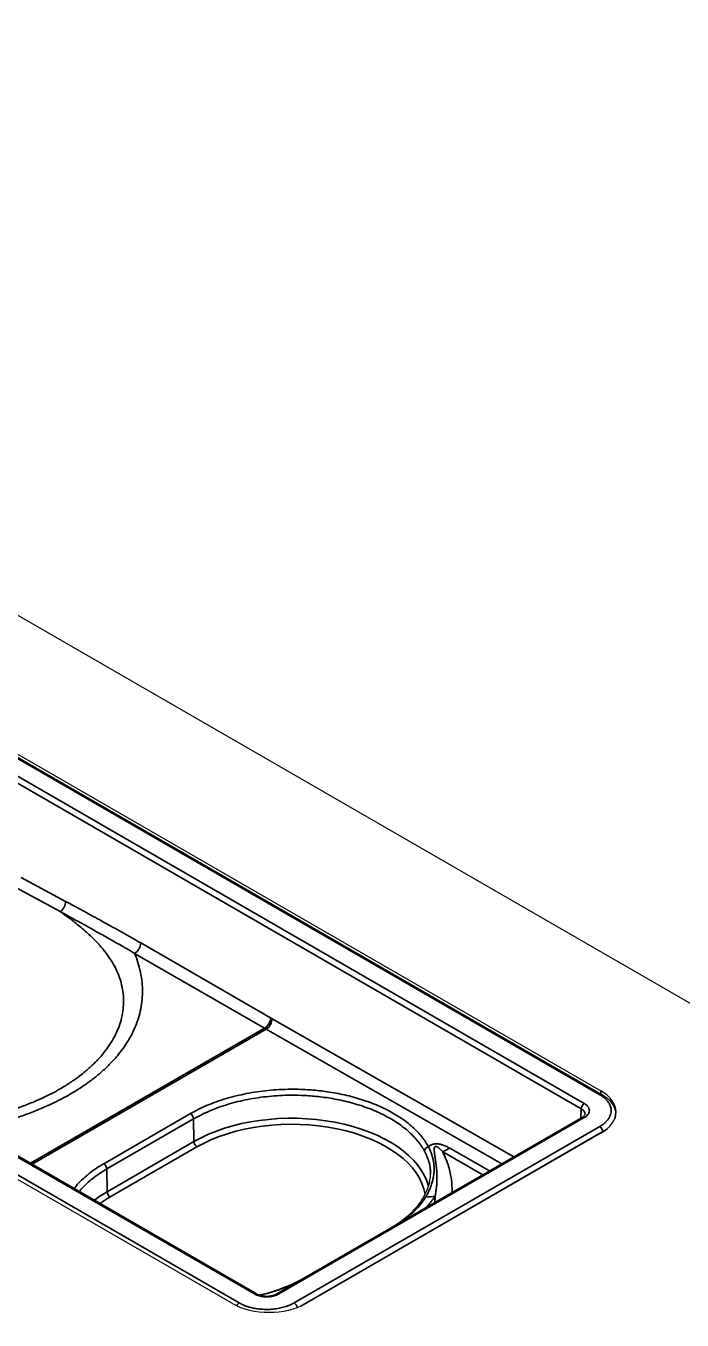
# Model space of a CAD drawing. Header units: millimetres. Extents: x 68 to 2000, y 100 to 2870.
# Drawn here: x 1445.8 to 1483.8, y 865.5 to 940.4 of the extents above; entities that cross this region are included whole.
import ezdxf

# ---------------------------------------------------------------- set-up
doc = ezdxf.new("R2010")
doc.units = ezdxf.units.MM
doc.header["$LTSCALE"] = 10
doc.layers.add('_Sichtbarkanten', color=7, linetype='Continuous', lineweight=25)
doc.layers.add('Sichtbar schmal (ISO)', color=7, linetype='Continuous', lineweight=35)

msp = doc.modelspace()

# ---------------------------------------------------------------- linework, layer by layer
at = {"layer": '_Sichtbarkanten'}
for p, q in [((1274.797, 1004.8), (1592.995, 821.089)), ((1374.5, 939.017), (1479.158, 878.592)), ((1374.764, 939.042), (1479.098, 878.805)), ((1459.176, 867.063), (1354.531, 927.48)), ((1457.779, 866.496), (1353.445, 926.733)), ((1461.799, 878.539), (1461.799, 878.539)), ((1478.012, 877.266), (1460.34, 867.063)), ((1479.942, 877.488), (1479.947, 877.336)), ((1479.098, 876.355), (1462.021, 866.496)), ((1466.94, 870.882), (1461.923, 867.986))]:
    msp.add_line(p, q, dxfattribs=at)
for centre, start_param, end_param in [((1476.976, 877.58), 5.497787, 7.068583), ((1459.9, 867.721), 3.926991, 5.497787)]:
    msp.add_ellipse(centre, major_axis=(3, 0), ratio=0.57735, start_param=start_param, end_param=end_param, dxfattribs=at)
for points, knots in [([(1479.158, 878.592), (1479.359, 878.476), (1479.532, 878.337), (1479.79, 878.026), (1479.881, 877.852), (1479.933, 877.61), (1479.94, 877.549), (1479.942, 877.488)], [0, 0, 0, 0, 0.1647164, 0.1647164, 0.3257976, 0.3257976, 0.3793613, 0.3793613, 0.3793613, 0.3793613]), ([(1478.012, 877.266), (1478.06, 877.293), (1478.098, 877.323), (1478.149, 877.376), (1478.164, 877.4), (1478.178, 877.433), (1478.18, 877.444), (1478.18, 877.455)], [0, 0, 0, 0, 0.0457617, 0.0457617, 0.0893304, 0.0893304, 0.1262236, 0.1262236, 0.1262236, 0.1262236]), ([(1466.94, 870.882), (1467.542, 871.23), (1468.05, 871.639), (1468.567, 872.238), (1468.691, 872.408), (1468.797, 872.581)], [0, 0, 0, 0, 0.5169871, 0.5169871, 0.7129195, 0.7129195, 0.7129195, 0.7129195]), ([(1459.338, 866.992), (1460.002, 867.149), (1460.633, 867.361), (1461.451, 867.73), (1461.695, 867.854), (1461.923, 867.986)], [0.0878928, 0.0878928, 0.0878928, 0.0878928, 0.5200215, 0.5200215, 0.7160725, 0.7160725, 0.7160725, 0.7160725]), ([(1459.176, 867.063), (1459.222, 867.037), (1459.278, 867.012), (1459.402, 866.971), (1459.472, 866.954), (1459.621, 866.932), (1459.701, 866.926), (1459.862, 866.929), (1459.943, 866.937), (1460.096, 866.965), (1460.169, 866.986), (1460.272, 867.027), (1460.308, 867.045), (1460.34, 867.063)], [0, 0, 0, 0, 0.0440541, 0.0440541, 0.0894021, 0.0894021, 0.1369617, 0.1369617, 0.1857382, 0.1857382, 0.2343479, 0.2343479, 0.2652219, 0.2652219, 0.2652219, 0.2652219])]:
    msp.add_open_spline(points, degree=3, knots=knots, dxfattribs=at)
for points in [[(1478.18, 877.455), (1478.18, 877.455), (1478.18, 877.455), (1478.18, 877.455)], [(1479.942, 877.488), (1479.942, 877.488), (1479.942, 877.488), (1479.942, 877.488)], [(1468.797, 872.581), (1469.084, 873.05), (1469.233, 873.528), (1469.242, 873.978)], [(1466.94, 870.882), (1466.94, 870.882), (1466.94, 870.882), (1466.94, 870.882)], [(1461.923, 867.986), (1461.923, 867.986), (1461.923, 867.986), (1461.923, 867.986)]]:
    msp.add_open_spline(points, degree=3, dxfattribs=at)
at = {"layer": 'Sichtbar schmal (ISO)'}
for p, q in [((1479.033, 878.58), (1374.375, 939.005)), ((1477.96, 877.767), (1373.315, 938.185)), ((1373.491, 938.487), (1478.137, 878.07)), ((1459.051, 867.051), (1354.406, 927.468)), ((1353.509, 926.958), (1458.168, 866.533)), ((1445.243, 890.565), (1447.817, 889.176)), ((1445.551, 891.155), (1448.125, 889.766)), ((1452.476, 887.361), (1459.983, 883.026)), ((1452.122, 886.756), (1459.63, 882.421)), ((1446.103, 874.611), (1459.63, 882.421)), ((1446.195, 874.558), (1459.722, 882.368)), ((1459.722, 882.368), (1473.358, 874.579)), ((1460.074, 882.974), (1474.061, 874.985)), ((1479.098, 878.805), (1479.098, 878.628)), ((1461.951, 878.532), (1461.951, 878.532)), ((1450.33, 874.585), (1455.351, 877.484)), ((1450.508, 874.282), (1455.528, 877.181)), ((1455.528, 877.181), (1455.548, 875.864)), ((1478.137, 877.254), (1460.465, 867.051)), ((1477.96, 877.767), (1477.944, 877.227)), ((1479.033, 876.743), (1461.349, 866.533)), ((1479.21, 876.441), (1461.73, 866.348)), ((1479.21, 876.441), (1479.211, 876.424)), ((1450.528, 872.965), (1455.548, 875.864)), ((1450.704, 872.662), (1455.725, 875.561)), ((1472.269, 873.95), (1469.944, 875.278)), ((1472.649, 874.169), (1470.348, 875.484)), ((1450.508, 874.282), (1450.528, 872.965))]:
    msp.add_line(p, q, dxfattribs=at)
for centre, major_axis, ratio, start_param, end_param in [((1447.772, 889.569), (0.237, 0.44), 0.595228, 4.005442, 5.463512), ((1452.122, 887.164), (0.25, 0.433), 0.57735, 3.926991, 5.480334), ((1459.63, 882.829), (0.25, 0.433), 0.57735, 3.926992, 5.480334), ((1459.63, 902.834), (12.5, -21.651), 0.57735, 5.497787, 5.503023), ((1459.721, 882.777), (0.248, 0.434), 0.580313, 3.924309, 5.477656), ((1460.314, 905.454), (-11.826, 23.797), 0.584947, 2.41922, 2.424187), ((1479.033, 878.376), (0.125, 0.217), 0.57735, 6.283176, 7.068583), ((1478.137, 877.866), (-0.125, -0.217), 0.57735, 3.926991, 5.480334), ((1455.352, 877.279), (0.125, -0.217), 0.57735, 0.802851, 2.36143), ((1461.208, 872.596), (8.004, 0), 0.57735, 0.149565, 2.356194), ((1461.208, 872.395), (7.754, 0), 0.57735, 0.093863, 2.356194), ((1478.137, 877.049), (-0.125, 0.217), 0.57735, 5.497787, 6.283185), ((1479.033, 876.539), (-0.125, 0.217), 0.57735, 3.944444, 5.497787), ((1455.725, 875.765), (-0.125, 0.217), 0.57735, 0.802851, 2.356194), ((1469.125, 875.356), (-0.22, -0.118), 0.783064, 4.318482, 5.869383), ((1470.33, 879.577), (-2.48, -4.341), 0.580376, 0.668409, 0.782776), ((1450.331, 874.381), (0.125, -0.217), 0.57735, 0.802851, 2.36143), ((1456.188, 869.697), (8.004, 0), 0.57735, 2.356194, 2.495666), ((1456.188, 869.497), (7.754, 0), 0.57735, 2.356194, 2.468253), ((1450.704, 872.867), (-0.125, 0.217), 0.57735, 0.802851, 2.356194), ((1469.01, 872.45), (-0.213, 0.13), 0.763654, 5.36795, 6.283187), ((1467.937, 876.831), (4.432, -2.314), 0.783414, 5.315675, 5.43289), ((1459.051, 866.847), (0.125, 0.217), 0.57735, 0.000047, 0.785398), ((1460.465, 866.847), (-0.125, 0.217), 0.57735, 5.497787, 6.283142), ((1458.168, 866.329), (0.125, 0.217), 0.57735, 0.785398, 1.719429), ((1461.349, 866.329), (-0.125, 0.217), 0.57735, 4.102579, 5.497787)]:
    msp.add_ellipse(centre, major_axis=major_axis, ratio=ratio, start_param=start_param, end_param=end_param, dxfattribs=at)
for points, knots in [([(1441.961, 877.002), (1442.052, 877.015), (1442.142, 877.029), (1442.232, 877.043), (1442.291, 877.053), (1442.35, 877.062), (1442.408, 877.072), (1442.682, 877.118), (1442.952, 877.169), (1443.218, 877.225), (1443.409, 877.265), (1443.598, 877.308), (1443.785, 877.354), (1443.859, 877.372), (1443.933, 877.39), (1444.006, 877.409), (1444.264, 877.475), (1444.519, 877.546), (1444.769, 877.622), (1444.929, 877.671), (1445.088, 877.722), (1445.244, 877.775), (1445.332, 877.804), (1445.418, 877.834), (1445.504, 877.865), (1445.745, 877.95), (1445.98, 878.041), (1446.209, 878.135), (1446.338, 878.188), (1446.466, 878.243), (1446.591, 878.299), (1446.689, 878.342), (1446.786, 878.387), (1446.881, 878.432), (1447.099, 878.535), (1447.311, 878.642), (1447.517, 878.754), (1447.616, 878.807), (1447.713, 878.861), (1447.809, 878.917), (1447.912, 878.976), (1448.014, 879.037), (1448.114, 879.099), (1448.306, 879.218), (1448.491, 879.341), (1448.669, 879.467), (1448.74, 879.517), (1448.81, 879.568), (1448.879, 879.619), (1448.982, 879.697), (1449.083, 879.776), (1449.181, 879.856), (1449.345, 879.989), (1449.5, 880.125), (1449.648, 880.264), (1449.694, 880.308), (1449.74, 880.352), (1449.785, 880.397), (1449.882, 880.493), (1449.976, 880.59), (1450.065, 880.689), (1450.196, 880.834), (1450.319, 880.981), (1450.433, 881.13), (1450.46, 881.166), (1450.487, 881.202), (1450.513, 881.238), (1450.597, 881.353), (1450.675, 881.469), (1450.749, 881.586), (1450.845, 881.741), (1450.932, 881.897), (1451.011, 882.055), (1451.023, 882.081), (1451.036, 882.107), (1451.048, 882.134), (1451.111, 882.266), (1451.167, 882.401), (1451.217, 882.536), (1451.276, 882.698), (1451.325, 882.861), (1451.365, 883.026), (1451.369, 883.042), (1451.372, 883.058), (1451.376, 883.073), (1451.41, 883.223), (1451.436, 883.373), (1451.453, 883.525), (1451.473, 883.692), (1451.482, 883.861), (1451.48, 884.032), (1451.48, 884.038), (1451.48, 884.044), (1451.48, 884.05), (1451.477, 884.214), (1451.465, 884.38), (1451.441, 884.548), (1451.417, 884.717), (1451.383, 884.888), (1451.336, 885.061), (1451.334, 885.066), (1451.333, 885.071), (1451.332, 885.076), (1451.283, 885.254), (1451.221, 885.433), (1451.148, 885.608), (1451.074, 885.783), (1450.99, 885.955), (1450.9, 886.117), (1450.809, 886.28), (1450.712, 886.432), (1450.614, 886.574), (1450.516, 886.715), (1450.418, 886.845), (1450.319, 886.966), (1450.235, 887.07), (1450.151, 887.168), (1450.066, 887.262), (1450.052, 887.278), (1450.037, 887.294), (1450.023, 887.31), (1449.923, 887.419), (1449.823, 887.523), (1449.723, 887.622), (1449.622, 887.722), (1449.52, 887.818), (1449.419, 887.911), (1449.317, 888.004), (1449.214, 888.094), (1449.111, 888.182), (1449.009, 888.27), (1448.905, 888.355), (1448.8, 888.439), (1448.71, 888.512), (1448.619, 888.583), (1448.526, 888.654), (1448.511, 888.666), (1448.496, 888.677), (1448.481, 888.689), (1448.373, 888.771), (1448.264, 888.853), (1448.153, 888.934), (1448.042, 889.015), (1447.93, 889.096), (1447.817, 889.176)], [0.3291591, 0.3291591, 0.3291591, 0.3291591, 0.3357019, 0.3357019, 0.3357019, 0.34, 0.34, 0.34, 0.36, 0.36, 0.36, 0.3743281, 0.3743281, 0.3743281, 0.38, 0.38, 0.38, 0.4, 0.4, 0.4, 0.412835, 0.412835, 0.412835, 0.42, 0.42, 0.42, 0.44, 0.44, 0.44, 0.4512444, 0.4512444, 0.4512444, 0.46, 0.46, 0.46, 0.48, 0.48, 0.48, 0.4896082, 0.4896082, 0.4896082, 0.5, 0.5, 0.5, 0.52, 0.52, 0.52, 0.5279607, 0.5279607, 0.5279607, 0.54, 0.54, 0.54, 0.56, 0.56, 0.56, 0.5663352, 0.5663352, 0.5663352, 0.58, 0.58, 0.58, 0.6, 0.6, 0.6, 0.6047801, 0.6047801, 0.6047801, 0.62, 0.62, 0.62, 0.64, 0.64, 0.64, 0.6432819, 0.6432819, 0.6432819, 0.66, 0.66, 0.66, 0.68, 0.68, 0.68, 0.6819044, 0.6819044, 0.6819044, 0.7, 0.7, 0.7, 0.72, 0.72, 0.72, 0.7207041, 0.7207041, 0.7207041, 0.74, 0.74, 0.74, 0.7594242, 0.7594242, 0.7594242, 0.76, 0.76, 0.76, 0.78, 0.78, 0.78, 0.7999452, 0.7999452, 0.7999452, 0.82, 0.82, 0.82, 0.84, 0.84, 0.84, 0.8570756, 0.8570756, 0.8570756, 0.86, 0.86, 0.86, 0.88, 0.88, 0.88, 0.9, 0.9, 0.9, 0.92, 0.92, 0.92, 0.94, 0.94, 0.94, 0.9572022, 0.9572022, 0.9572022, 0.96, 0.96, 0.96, 0.98, 0.98, 0.98, 1, 1, 1, 1]), ([(1447.817, 889.176), (1448.032, 889.058), (1448.238, 888.945), (1448.435, 888.836), (1448.443, 888.832), (1448.451, 888.827), (1448.459, 888.823), (1448.648, 888.719), (1448.828, 888.62), (1449.003, 888.523), (1449.018, 888.515), (1449.033, 888.506), (1449.049, 888.498), (1449.214, 888.407), (1449.374, 888.318), (1449.528, 888.232), (1449.554, 888.218), (1449.579, 888.204), (1449.604, 888.19), (1449.746, 888.111), (1449.884, 888.034), (1450.025, 887.955), (1450.07, 887.93), (1450.116, 887.904), (1450.162, 887.878), (1450.286, 887.809), (1450.412, 887.738), (1450.541, 887.665), (1450.61, 887.626), (1450.68, 887.587), (1450.75, 887.547), (1450.859, 887.485), (1450.97, 887.422), (1451.08, 887.359), (1451.185, 887.299), (1451.289, 887.239), (1451.392, 887.18), (1451.467, 887.137), (1451.541, 887.094), (1451.614, 887.052), (1451.788, 886.951), (1451.957, 886.853), (1452.122, 886.756)], [0, 0, 0, 0, 0.125, 0.125, 0.125, 0.130038, 0.130038, 0.130038, 0.25, 0.25, 0.25, 0.260495, 0.260495, 0.260495, 0.375, 0.375, 0.375, 0.393854, 0.393854, 0.393854, 0.5, 0.5, 0.5, 0.533814, 0.533814, 0.533814, 0.625, 0.625, 0.625, 0.673701, 0.673701, 0.673701, 0.75, 0.75, 0.75, 0.822525, 0.822525, 0.822525, 0.875, 0.875, 0.875, 1, 1, 1, 1]), ([(1442.675, 876.59), (1442.959, 876.644), (1443.524, 876.76), (1444.347, 876.965), (1445.147, 877.199), (1445.919, 877.461), (1446.659, 877.75), (1447.366, 878.065), (1448.037, 878.405), (1448.67, 878.769), (1449.262, 879.155), (1449.811, 879.562), (1450.315, 879.988), (1450.773, 880.433), (1451.182, 880.895), (1451.542, 881.372), (1451.85, 881.864), (1452.107, 882.369), (1452.31, 882.886), (1452.457, 883.414), (1452.549, 883.954), (1452.584, 884.507), (1452.558, 885.076), (1452.468, 885.663), (1452.314, 886.246), (1452.189, 886.591), (1452.122, 886.756)], [0.2730051, 0.2730051, 0.2730051, 0.2730051, 0.3030303, 0.3333333, 0.3636364, 0.3939394, 0.4242424, 0.4545455, 0.4848485, 0.5151515, 0.5454545, 0.5757576, 0.6060606, 0.6363636, 0.6666667, 0.6969697, 0.7272727, 0.7575758, 0.7878788, 0.8181818, 0.8484848, 0.8787879, 0.9090909, 0.9393939, 0.969697, 1, 1, 1, 1]), ([(1455.351, 877.484), (1455.502, 877.571), (1455.659, 877.655), (1455.821, 877.736), (1455.984, 877.816), (1456.152, 877.893), (1456.325, 877.966), (1456.498, 878.039), (1456.675, 878.108), (1456.857, 878.173), (1457.039, 878.238), (1457.225, 878.299), (1457.415, 878.356), (1457.605, 878.412), (1457.799, 878.465), (1457.996, 878.513), (1458.194, 878.561), (1458.395, 878.605), (1458.599, 878.645), (1458.802, 878.684), (1459.009, 878.719), (1459.215, 878.749), (1459.42, 878.779), (1459.626, 878.804), (1459.835, 878.825), (1460.045, 878.846), (1460.257, 878.862), (1460.481, 878.874), (1460.704, 878.886), (1460.938, 878.894), (1461.189, 878.895), (1461.44, 878.896), (1461.708, 878.891), (1461.996, 878.876), (1462.284, 878.861), (1462.592, 878.836), (1462.911, 878.798), (1463.231, 878.761), (1463.562, 878.71), (1463.898, 878.645), (1464.234, 878.58), (1464.574, 878.5), (1464.909, 878.405), (1465.243, 878.31), (1465.571, 878.2), (1465.882, 878.079), (1466.193, 877.958), (1466.488, 877.825), (1466.764, 877.682), (1467.041, 877.54), (1467.298, 877.387), (1467.539, 877.224), (1467.78, 877.061), (1468.003, 876.887), (1468.205, 876.705), (1468.407, 876.522), (1468.587, 876.33), (1468.741, 876.139), (1468.894, 875.947), (1469.02, 875.755), (1469.124, 875.561)], [0, 0, 0, 0, 0.05, 0.05, 0.05, 0.1, 0.1, 0.1, 0.15, 0.15, 0.15, 0.2, 0.2, 0.2, 0.25, 0.25, 0.25, 0.3, 0.3, 0.3, 0.35, 0.35, 0.35, 0.4, 0.4, 0.4, 0.45, 0.45, 0.45, 0.5, 0.5, 0.5, 0.55, 0.55, 0.55, 0.6, 0.6, 0.6, 0.65, 0.65, 0.65, 0.7, 0.7, 0.7, 0.75, 0.75, 0.75, 0.8, 0.8, 0.8, 0.85, 0.85, 0.85, 0.9, 0.9, 0.9, 0.95, 0.95, 0.95, 1, 1, 1, 1]), ([(1479.033, 878.58), (1479.105, 878.539), (1479.174, 878.494), (1479.24, 878.443), (1479.244, 878.44), (1479.249, 878.436), (1479.253, 878.433), (1479.315, 878.385), (1479.374, 878.331), (1479.426, 878.274), (1479.428, 878.273), (1479.43, 878.271), (1479.431, 878.269), (1479.485, 878.211), (1479.532, 878.149), (1479.57, 878.084), (1479.571, 878.083), (1479.571, 878.082), (1479.572, 878.081), (1479.609, 878.019), (1479.638, 877.954), (1479.658, 877.889), (1479.659, 877.884), (1479.661, 877.878), (1479.662, 877.873), (1479.68, 877.812), (1479.69, 877.751), (1479.692, 877.689), (1479.692, 877.68), (1479.692, 877.671), (1479.692, 877.661), (1479.692, 877.603), (1479.686, 877.545), (1479.672, 877.488), (1479.669, 877.475), (1479.666, 877.462), (1479.662, 877.449), (1479.647, 877.397), (1479.626, 877.344), (1479.599, 877.292), (1479.591, 877.275), (1479.581, 877.258), (1479.572, 877.242), (1479.543, 877.193), (1479.509, 877.146), (1479.472, 877.1), (1479.457, 877.083), (1479.442, 877.066), (1479.426, 877.049), (1479.382, 877.001), (1479.334, 876.956), (1479.283, 876.915), (1479.269, 876.903), (1479.254, 876.891), (1479.239, 876.88), (1479.173, 876.829), (1479.104, 876.784), (1479.033, 876.743)], [0, 0, 0, 0, 0.1, 0.1, 0.1, 0.106561, 0.106561, 0.106561, 0.2, 0.2, 0.2, 0.20288, 0.20288, 0.20288, 0.298312, 0.298312, 0.298312, 0.3, 0.3, 0.3, 0.392403, 0.392403, 0.392403, 0.4, 0.4, 0.4, 0.486838, 0.486838, 0.486838, 0.5, 0.5, 0.5, 0.581948, 0.581948, 0.581948, 0.6, 0.6, 0.6, 0.675281, 0.675281, 0.675281, 0.7, 0.7, 0.7, 0.77203, 0.77203, 0.77203, 0.8, 0.8, 0.8, 0.877932, 0.877932, 0.877932, 0.9, 0.9, 0.9, 1, 1, 1, 1]), ([(1478.137, 878.07), (1478.191, 878.039), (1478.237, 878.006), (1478.276, 877.969), (1478.316, 877.933), (1478.349, 877.893), (1478.374, 877.852), (1478.399, 877.812), (1478.415, 877.769), (1478.424, 877.726), (1478.432, 877.684), (1478.432, 877.64), (1478.424, 877.597), (1478.415, 877.554), (1478.399, 877.512), (1478.374, 877.471), (1478.349, 877.43), (1478.316, 877.391), (1478.277, 877.355), (1478.237, 877.318), (1478.191, 877.284), (1478.137, 877.254)], [0, 0, 0, 0, 0.142857, 0.142857, 0.142857, 0.285714, 0.285714, 0.285714, 0.428571, 0.428571, 0.428571, 0.571429, 0.571429, 0.571429, 0.714286, 0.714286, 0.714286, 0.857143, 0.857143, 0.857143, 1, 1, 1, 1]), ([(1477.96, 877.767), (1478, 877.745), (1478.071, 877.694), (1478.144, 877.606), (1478.176, 877.525), (1478.181, 877.474), (1478.18, 877.455)], [0, 0, 0, 0, 0.1428571, 0.2857143, 0.4285714, 0.5111263, 0.5111263, 0.5111263, 0.5111263]), ([(1479.942, 877.488), (1479.942, 877.479), (1479.942, 877.471), (1479.942, 877.462), (1479.942, 877.398), (1479.935, 877.333), (1479.92, 877.269), (1479.916, 877.255), (1479.913, 877.241), (1479.909, 877.227), (1479.902, 877.204), (1479.895, 877.181), (1479.886, 877.158)], [0.4891181, 0.4891181, 0.4891181, 0.4891181, 0.5, 0.5, 0.5, 0.5819818, 0.5819818, 0.5819818, 0.6, 0.6, 0.6, 0.6293805, 0.6293805, 0.6293805, 0.6293805]), ([(1479.477, 876.623), (1479.465, 876.613), (1479.452, 876.603), (1479.439, 876.593), (1479.366, 876.537), (1479.288, 876.486), (1479.21, 876.441)], [0.8828398, 0.8828398, 0.8828398, 0.8828398, 0.9, 0.9, 0.9, 1, 1, 1, 1]), ([(1470.348, 875.484), (1470.318, 875.501), (1470.289, 875.517), (1470.26, 875.532), (1470.231, 875.547), (1470.203, 875.562), (1470.175, 875.575), (1470.147, 875.589), (1470.119, 875.601), (1470.092, 875.613), (1470.064, 875.625), (1470.037, 875.636), (1470.011, 875.646), (1469.984, 875.656), (1469.958, 875.666), (1469.931, 875.674), (1469.905, 875.683), (1469.879, 875.691), (1469.854, 875.698), (1469.828, 875.705), (1469.803, 875.711), (1469.778, 875.716), (1469.753, 875.721), (1469.728, 875.726), (1469.704, 875.729), (1469.68, 875.732), (1469.657, 875.735), (1469.633, 875.736), (1469.61, 875.738), (1469.587, 875.739), (1469.565, 875.739), (1469.543, 875.738), (1469.521, 875.737), (1469.499, 875.735), (1469.477, 875.733), (1469.456, 875.73), (1469.434, 875.726), (1469.413, 875.721), (1469.391, 875.716), (1469.369, 875.709), (1469.347, 875.702), (1469.324, 875.694), (1469.303, 875.684), (1469.281, 875.674), (1469.26, 875.663), (1469.239, 875.65), (1469.218, 875.638), (1469.198, 875.624), (1469.179, 875.609), (1469.16, 875.594), (1469.142, 875.578), (1469.124, 875.561)], [0, 0, 0, 0, 0.058824, 0.058824, 0.058824, 0.117647, 0.117647, 0.117647, 0.176471, 0.176471, 0.176471, 0.235294, 0.235294, 0.235294, 0.294118, 0.294118, 0.294118, 0.352941, 0.352941, 0.352941, 0.411765, 0.411765, 0.411765, 0.470588, 0.470588, 0.470588, 0.529412, 0.529412, 0.529412, 0.588235, 0.588235, 0.588235, 0.647059, 0.647059, 0.647059, 0.705882, 0.705882, 0.705882, 0.764706, 0.764706, 0.764706, 0.823529, 0.823529, 0.823529, 0.882353, 0.882353, 0.882353, 0.941176, 0.941176, 0.941176, 1, 1, 1, 1]), ([(1469.944, 875.278), (1469.929, 875.295), (1469.913, 875.312), (1469.898, 875.329), (1469.883, 875.345), (1469.868, 875.36), (1469.853, 875.375), (1469.839, 875.39), (1469.825, 875.404), (1469.811, 875.417), (1469.797, 875.43), (1469.783, 875.442), (1469.77, 875.454), (1469.769, 875.455), (1469.768, 875.456), (1469.767, 875.457), (1469.755, 875.467), (1469.743, 875.477), (1469.731, 875.487), (1469.73, 875.488), (1469.729, 875.489), (1469.728, 875.49), (1469.716, 875.499), (1469.705, 875.508), (1469.694, 875.516), (1469.693, 875.517), (1469.692, 875.517), (1469.69, 875.518), (1469.68, 875.526), (1469.669, 875.533), (1469.659, 875.54), (1469.658, 875.54), (1469.656, 875.541), (1469.655, 875.542), (1469.645, 875.548), (1469.636, 875.554), (1469.627, 875.559), (1469.625, 875.559), (1469.624, 875.56), (1469.622, 875.561), (1469.613, 875.565), (1469.605, 875.569), (1469.597, 875.573), (1469.595, 875.573), (1469.594, 875.574), (1469.592, 875.574), (1469.584, 875.577), (1469.577, 875.58), (1469.569, 875.581), (1469.561, 875.583), (1469.553, 875.585), (1469.545, 875.585), (1469.537, 875.585), (1469.53, 875.585), (1469.523, 875.583), (1469.516, 875.581), (1469.509, 875.579), (1469.503, 875.575), (1469.501, 875.574), (1469.5, 875.573), (1469.498, 875.572), (1469.494, 875.568), (1469.489, 875.564), (1469.485, 875.558), (1469.484, 875.557), (1469.482, 875.555), (1469.481, 875.553), (1469.477, 875.548), (1469.474, 875.541), (1469.471, 875.534), (1469.47, 875.532), (1469.469, 875.529), (1469.468, 875.526), (1469.465, 875.519), (1469.463, 875.511), (1469.461, 875.502), (1469.461, 875.499), (1469.46, 875.495), (1469.459, 875.492), (1469.458, 875.483), (1469.456, 875.473), (1469.455, 875.463), (1469.455, 875.459), (1469.455, 875.455), (1469.454, 875.45), (1469.454, 875.44), (1469.453, 875.429), (1469.453, 875.418), (1469.453, 875.413), (1469.453, 875.407), (1469.453, 875.402), (1469.453, 875.391), (1469.454, 875.379), (1469.454, 875.366), (1469.454, 875.36), (1469.455, 875.354), (1469.455, 875.348), (1469.456, 875.335), (1469.457, 875.322), (1469.458, 875.309), (1469.459, 875.301), (1469.459, 875.294), (1469.46, 875.287), (1469.461, 875.273), (1469.463, 875.259), (1469.464, 875.244), (1469.465, 875.235), (1469.466, 875.227), (1469.467, 875.218), (1469.469, 875.203), (1469.471, 875.187), (1469.473, 875.171), (1469.475, 875.161), (1469.476, 875.151), (1469.477, 875.14), (1469.48, 875.124), (1469.482, 875.107), (1469.484, 875.089), (1469.486, 875.077), (1469.488, 875.065), (1469.49, 875.053), (1469.492, 875.035), (1469.495, 875.016), (1469.498, 874.997), (1469.5, 874.984), (1469.502, 874.969), (1469.504, 874.955), (1469.507, 874.936), (1469.51, 874.916), (1469.513, 874.895), (1469.515, 874.879), (1469.518, 874.862), (1469.52, 874.846), (1469.523, 874.825), (1469.526, 874.803), (1469.53, 874.781), (1469.532, 874.762), (1469.535, 874.743), (1469.538, 874.724), (1469.541, 874.701), (1469.544, 874.678), (1469.547, 874.654), (1469.55, 874.633), (1469.553, 874.611), (1469.556, 874.588), (1469.559, 874.564), (1469.562, 874.539), (1469.565, 874.513), (1469.568, 874.488), (1469.57, 874.463), (1469.573, 874.437), (1469.576, 874.411), (1469.579, 874.384), (1469.581, 874.357), (1469.584, 874.329), (1469.587, 874.3), (1469.589, 874.271), (1469.592, 874.243), (1469.594, 874.215), (1469.596, 874.186), (1469.598, 874.154), (1469.6, 874.121), (1469.602, 874.088), (1469.604, 874.058), (1469.605, 874.028), (1469.607, 873.998), (1469.608, 873.961), (1469.61, 873.924), (1469.61, 873.886), (1469.611, 873.855), (1469.612, 873.823), (1469.612, 873.79), (1469.612, 873.748), (1469.612, 873.705), (1469.611, 873.661), (1469.61, 873.627), (1469.609, 873.593), (1469.608, 873.557), (1469.606, 873.509), (1469.604, 873.459), (1469.6, 873.408), (1469.598, 873.371), (1469.595, 873.333), (1469.591, 873.295), (1469.586, 873.239), (1469.58, 873.18), (1469.573, 873.121), (1469.568, 873.081), (1469.562, 873.041), (1469.556, 873.001), (1469.546, 872.938), (1469.535, 872.874), (1469.523, 872.81), (1469.515, 872.772), (1469.508, 872.734), (1469.499, 872.695)], [0, 0, 0, 0, 0.0277778, 0.0277778, 0.0277778, 0.0555556, 0.0555556, 0.0555556, 0.0833333, 0.0833333, 0.0833333, 0.1111111, 0.1111111, 0.1111111, 0.113085, 0.113085, 0.113085, 0.1388889, 0.1388889, 0.1388889, 0.1413546, 0.1413546, 0.1413546, 0.1666667, 0.1666667, 0.1666667, 0.1696253, 0.1696253, 0.1696253, 0.1944444, 0.1944444, 0.1944444, 0.1978969, 0.1978969, 0.1978969, 0.2222222, 0.2222222, 0.2222222, 0.2261725, 0.2261725, 0.2261725, 0.25, 0.25, 0.25, 0.2544501, 0.2544501, 0.2544501, 0.2777778, 0.2777778, 0.2777778, 0.3055556, 0.3055556, 0.3055556, 0.3333333, 0.3333333, 0.3333333, 0.3611111, 0.3611111, 0.3611111, 0.3675181, 0.3675181, 0.3675181, 0.3888889, 0.3888889, 0.3888889, 0.3957945, 0.3957945, 0.3957945, 0.4166667, 0.4166667, 0.4166667, 0.4240613, 0.4240613, 0.4240613, 0.4444444, 0.4444444, 0.4444444, 0.4523359, 0.4523359, 0.4523359, 0.4722222, 0.4722222, 0.4722222, 0.4806045, 0.4806045, 0.4806045, 0.5, 0.5, 0.5, 0.5088861, 0.5088861, 0.5088861, 0.5277778, 0.5277778, 0.5277778, 0.5371562, 0.5371562, 0.5371562, 0.5555556, 0.5555556, 0.5555556, 0.5654231, 0.5654231, 0.5654231, 0.5833333, 0.5833333, 0.5833333, 0.5936914, 0.5936914, 0.5936914, 0.6111111, 0.6111111, 0.6111111, 0.6219612, 0.6219612, 0.6219612, 0.6388889, 0.6388889, 0.6388889, 0.6502323, 0.6502323, 0.6502323, 0.6666667, 0.6666667, 0.6666667, 0.6785043, 0.6785043, 0.6785043, 0.6944444, 0.6944444, 0.6944444, 0.706775, 0.706775, 0.706775, 0.7222222, 0.7222222, 0.7222222, 0.7350443, 0.7350443, 0.7350443, 0.75, 0.75, 0.75, 0.763311, 0.763311, 0.763311, 0.7777778, 0.7777778, 0.7777778, 0.7915835, 0.7915835, 0.7915835, 0.8055556, 0.8055556, 0.8055556, 0.8198651, 0.8198651, 0.8198651, 0.8333333, 0.8333333, 0.8333333, 0.8481327, 0.8481327, 0.8481327, 0.8611111, 0.8611111, 0.8611111, 0.8763974, 0.8763974, 0.8763974, 0.8888889, 0.8888889, 0.8888889, 0.9046671, 0.9046671, 0.9046671, 0.9166667, 0.9166667, 0.9166667, 0.9329148, 0.9329148, 0.9329148, 0.9444444, 0.9444444, 0.9444444, 0.9611167, 0.9611167, 0.9611167, 0.9722222, 0.9722222, 0.9722222, 0.9897059, 0.9897059, 0.9897059, 1, 1, 1, 1]), ([(1468.886, 875.317), (1468.899, 875.294), (1468.911, 875.271), (1468.924, 875.246), (1468.925, 875.243), (1468.926, 875.241), (1468.928, 875.239), (1468.939, 875.216), (1468.951, 875.192), (1468.963, 875.167), (1468.965, 875.163), (1468.967, 875.159), (1468.969, 875.155), (1468.981, 875.132), (1468.992, 875.107), (1469.004, 875.082), (1469.006, 875.076), (1469.009, 875.07), (1469.012, 875.063), (1469.023, 875.039), (1469.033, 875.015), (1469.044, 874.989), (1469.048, 874.981), (1469.051, 874.972), (1469.055, 874.963), (1469.065, 874.939), (1469.075, 874.914), (1469.084, 874.888), (1469.089, 874.876), (1469.093, 874.865), (1469.097, 874.852), (1469.106, 874.828), (1469.114, 874.803), (1469.123, 874.778), (1469.128, 874.763), (1469.132, 874.747), (1469.137, 874.732), (1469.145, 874.707), (1469.152, 874.682), (1469.159, 874.657), (1469.164, 874.638), (1469.169, 874.619), (1469.174, 874.599), (1469.18, 874.575), (1469.185, 874.55), (1469.191, 874.525), (1469.196, 874.501), (1469.201, 874.477), (1469.205, 874.452), (1469.209, 874.429), (1469.213, 874.404), (1469.217, 874.379), (1469.221, 874.35), (1469.225, 874.321), (1469.229, 874.29), (1469.231, 874.267), (1469.233, 874.244), (1469.235, 874.219), (1469.238, 874.184), (1469.24, 874.148), (1469.242, 874.11), (1469.242, 874.088), (1469.243, 874.066), (1469.243, 874.043), (1469.243, 874.022), (1469.243, 874), (1469.242, 873.978)], [0.0000003, 0.0000003, 0.0000003, 0.0000003, 0.0588235, 0.0588235, 0.0588235, 0.0641853, 0.0641853, 0.0641853, 0.1176471, 0.1176471, 0.1176471, 0.1264926, 0.1264926, 0.1264926, 0.1764706, 0.1764706, 0.1764706, 0.189, 0.189, 0.189, 0.2352941, 0.2352941, 0.2352941, 0.2513389, 0.2513389, 0.2513389, 0.2941176, 0.2941176, 0.2941176, 0.3136292, 0.3136292, 0.3136292, 0.3529412, 0.3529412, 0.3529412, 0.3758984, 0.3758984, 0.3758984, 0.4117647, 0.4117647, 0.4117647, 0.438193, 0.438193, 0.438193, 0.4705882, 0.4705882, 0.4705882, 0.5005582, 0.5005582, 0.5005582, 0.5294118, 0.5294118, 0.5294118, 0.5629663, 0.5629663, 0.5629663, 0.5882353, 0.5882353, 0.5882353, 0.6254294, 0.6254294, 0.6254294, 0.6470588, 0.6470588, 0.6470588, 0.6674451, 0.6674451, 0.6674451, 0.6674451]), ([(1469.124, 875.561), (1469.136, 875.538), (1469.147, 875.513), (1469.159, 875.488), (1469.16, 875.486), (1469.161, 875.483), (1469.162, 875.481), (1469.173, 875.458), (1469.184, 875.433), (1469.195, 875.408), (1469.197, 875.404), (1469.199, 875.4), (1469.201, 875.395), (1469.211, 875.371), (1469.222, 875.346), (1469.232, 875.32), (1469.235, 875.314), (1469.238, 875.307), (1469.24, 875.301), (1469.25, 875.276), (1469.26, 875.251), (1469.27, 875.225), (1469.273, 875.215), (1469.276, 875.206), (1469.28, 875.197), (1469.289, 875.172), (1469.298, 875.146), (1469.307, 875.12), (1469.311, 875.108), (1469.315, 875.096), (1469.319, 875.083), (1469.327, 875.058), (1469.334, 875.032), (1469.342, 875.006), (1469.347, 874.99), (1469.351, 874.974), (1469.355, 874.958), (1469.362, 874.933), (1469.369, 874.907), (1469.375, 874.88), (1469.38, 874.861), (1469.384, 874.841), (1469.389, 874.821), (1469.394, 874.796), (1469.399, 874.77), (1469.404, 874.744), (1469.409, 874.719), (1469.413, 874.694), (1469.417, 874.669), (1469.421, 874.644), (1469.425, 874.619), (1469.428, 874.593), (1469.432, 874.563), (1469.435, 874.533), (1469.438, 874.501), (1469.44, 874.477), (1469.442, 874.453), (1469.443, 874.428), (1469.445, 874.391), (1469.447, 874.354), (1469.448, 874.315), (1469.448, 874.292), (1469.448, 874.269), (1469.448, 874.246), (1469.448, 874.201), (1469.446, 874.155), (1469.443, 874.108), (1469.442, 874.087), (1469.44, 874.066), (1469.438, 874.044), (1469.434, 873.991), (1469.427, 873.935), (1469.418, 873.877), (1469.416, 873.859), (1469.413, 873.84), (1469.409, 873.821), (1469.398, 873.757), (1469.385, 873.689), (1469.367, 873.619), (1469.364, 873.604), (1469.36, 873.589), (1469.356, 873.574), (1469.336, 873.497), (1469.311, 873.416), (1469.281, 873.331), (1469.277, 873.321), (1469.274, 873.31), (1469.27, 873.3), (1469.236, 873.208), (1469.197, 873.112), (1469.149, 873.011), (1469.147, 873.006), (1469.144, 873.001), (1469.142, 872.996), (1469.091, 872.889), (1469.03, 872.776), (1468.959, 872.659)], [0.0000001, 0.0000001, 0.0000001, 0.0000001, 0.0588235, 0.0588235, 0.0588235, 0.0641882, 0.0641882, 0.0641882, 0.1176471, 0.1176471, 0.1176471, 0.1264942, 0.1264942, 0.1264942, 0.1764706, 0.1764706, 0.1764706, 0.189003, 0.189003, 0.189003, 0.2352941, 0.2352941, 0.2352941, 0.2513416, 0.2513416, 0.2513416, 0.2941176, 0.2941176, 0.2941176, 0.3136317, 0.3136317, 0.3136317, 0.3529412, 0.3529412, 0.3529412, 0.3759008, 0.3759008, 0.3759008, 0.4117647, 0.4117647, 0.4117647, 0.4381951, 0.4381951, 0.4381951, 0.4705882, 0.4705882, 0.4705882, 0.50056, 0.50056, 0.50056, 0.5294118, 0.5294118, 0.5294118, 0.5629681, 0.5629681, 0.5629681, 0.5882353, 0.5882353, 0.5882353, 0.6254311, 0.6254311, 0.6254311, 0.6470588, 0.6470588, 0.6470588, 0.6879764, 0.6879764, 0.6879764, 0.7058824, 0.7058824, 0.7058824, 0.7505988, 0.7505988, 0.7505988, 0.7647059, 0.7647059, 0.7647059, 0.8133228, 0.8133228, 0.8133228, 0.8235294, 0.8235294, 0.8235294, 0.8760111, 0.8760111, 0.8760111, 0.8823529, 0.8823529, 0.8823529, 0.9383575, 0.9383575, 0.9383575, 0.9411765, 0.9411765, 0.9411765, 1, 1, 1, 1]), ([(1469.944, 875.278), (1470.018, 875.128), (1470.082, 874.982), (1470.138, 874.839), (1470.194, 874.696), (1470.243, 874.555), (1470.284, 874.421), (1470.324, 874.288), (1470.356, 874.161), (1470.383, 874.04), (1470.409, 873.918), (1470.43, 873.802), (1470.445, 873.69), (1470.461, 873.577), (1470.471, 873.468), (1470.478, 873.36), (1470.485, 873.252), (1470.487, 873.146), (1470.485, 873.039), (1470.485, 872.999), (1470.483, 872.958), (1470.482, 872.918)], [0, 0, 0, 0, 0.0714286, 0.0714286, 0.0714286, 0.1428571, 0.1428571, 0.1428571, 0.2142857, 0.2142857, 0.2142857, 0.2857143, 0.2857143, 0.2857143, 0.3571429, 0.3571429, 0.3571429, 0.4285714, 0.4285714, 0.4285714, 0.4556608, 0.4556608, 0.4556608, 0.4556608]), ([(1448.624, 873.156), (1448.686, 873.236), (1448.752, 873.316), (1448.822, 873.394), (1448.92, 873.503), (1449.025, 873.611), (1449.138, 873.716), (1449.25, 873.821), (1449.37, 873.923), (1449.496, 874.023), (1449.622, 874.123), (1449.755, 874.22), (1449.894, 874.313), (1450.033, 874.407), (1450.179, 874.498), (1450.33, 874.585)], [0.7642509, 0.7642509, 0.7642509, 0.7642509, 0.8, 0.8, 0.8, 0.85, 0.85, 0.85, 0.9, 0.9, 0.9, 0.95, 0.95, 0.95, 1, 1, 1, 1]), ([(1448.923, 872.983), (1448.962, 873.031), (1449.095, 873.186), (1449.344, 873.441), (1449.692, 873.739), (1450.079, 874.021), (1450.361, 874.197), (1450.508, 874.282)], [0.7776735, 0.7776735, 0.7776735, 0.7776735, 0.8, 0.85, 0.9, 0.95, 1, 1, 1, 1]), ([(1468.959, 872.659), (1468.862, 872.5), (1468.751, 872.344), (1468.625, 872.192), (1468.62, 872.185), (1468.614, 872.178), (1468.609, 872.171), (1468.488, 872.027), (1468.354, 871.886), (1468.209, 871.749), (1468.194, 871.735), (1468.18, 871.722), (1468.165, 871.708), (1468.017, 871.573), (1467.858, 871.442), (1467.688, 871.316), (1467.671, 871.303), (1467.653, 871.29), (1467.635, 871.277), (1467.629, 871.273), (1467.623, 871.269), (1467.617, 871.264)], [0.0000007, 0.0000007, 0.0000007, 0.0000007, 0.2393032, 0.2393032, 0.2393032, 0.25, 0.25, 0.25, 0.4773005, 0.4773005, 0.4773005, 0.5, 0.5, 0.5, 0.7264113, 0.7264113, 0.7264113, 0.75, 0.75, 0.75, 0.7576416, 0.7576416, 0.7576416, 0.7576416]), ([(1469.499, 872.695), (1469.469, 872.651), (1469.438, 872.608), (1469.407, 872.565), (1469.376, 872.522), (1469.344, 872.48), (1469.312, 872.438), (1469.31, 872.437), (1469.309, 872.435), (1469.308, 872.434), (1469.277, 872.393), (1469.245, 872.354), (1469.212, 872.314), (1469.21, 872.311), (1469.208, 872.309), (1469.206, 872.306), (1469.174, 872.268), (1469.141, 872.229), (1469.108, 872.191), (1469.105, 872.188), (1469.102, 872.185), (1469.099, 872.181), (1469.066, 872.143), (1469.032, 872.106), (1468.997, 872.068), (1468.993, 872.064), (1468.99, 872.061), (1468.986, 872.057), (1468.985, 872.055), (1468.983, 872.054), (1468.982, 872.052)], [0, 0, 0, 0, 0.0759951, 0.0759951, 0.0759951, 0.1508836, 0.1508836, 0.1508836, 0.1538462, 0.1538462, 0.1538462, 0.2260837, 0.2260837, 0.2260837, 0.2307692, 0.2307692, 0.2307692, 0.3015734, 0.3015734, 0.3015734, 0.3076923, 0.3076923, 0.3076923, 0.3778146, 0.3778146, 0.3778146, 0.3846154, 0.3846154, 0.3846154, 0.3876458, 0.3876458, 0.3876458, 0.3876458]), ([(1469.499, 872.695), (1469.499, 872.687), (1469.499, 872.68), (1469.5, 872.672), (1469.502, 872.593), (1469.5, 872.513), (1469.496, 872.434), (1469.495, 872.405), (1469.493, 872.375), (1469.49, 872.346)], [0, 0, 0, 0, 0.0108473, 0.0108473, 0.0108473, 0.125, 0.125, 0.125, 0.1673132, 0.1673132, 0.1673132, 0.1673132]), ([(1466.975, 870.893), (1466.974, 870.893), (1466.974, 870.893), (1466.974, 870.893), (1466.961, 870.892), (1466.95, 870.888), (1466.94, 870.882)], [0.2447462, 0.2447462, 0.2447462, 0.2447462, 0.25, 0.25, 0.25, 0.4326675, 0.4326675, 0.4326675, 0.4326675]), ([(1461.359, 867.651), (1461.352, 867.648), (1461.344, 867.644), (1461.337, 867.641), (1461.121, 867.541), (1460.895, 867.448), (1460.661, 867.361), (1460.639, 867.353), (1460.616, 867.345), (1460.594, 867.337), (1460.36, 867.252), (1460.118, 867.174), (1459.871, 867.104), (1459.846, 867.097), (1459.821, 867.091), (1459.797, 867.084), (1459.66, 867.046), (1459.522, 867.011), (1459.383, 866.978)], [0.2423442, 0.2423442, 0.2423442, 0.2423442, 0.25, 0.25, 0.25, 0.4781749, 0.4781749, 0.4781749, 0.5, 0.5, 0.5, 0.7273602, 0.7273602, 0.7273602, 0.75, 0.75, 0.75, 0.8750239, 0.8750239, 0.8750239, 0.8750239]), ([(1461.959, 867.998), (1461.959, 867.998), (1461.959, 867.998), (1461.958, 867.998), (1461.945, 867.996), (1461.934, 867.992), (1461.923, 867.986)], [0.244741, 0.244741, 0.244741, 0.244741, 0.25, 0.25, 0.25, 0.4327379, 0.4327379, 0.4327379, 0.4327379]), ([(1460.465, 867.051), (1460.412, 867.02), (1460.354, 866.993), (1460.29, 866.97), (1460.227, 866.947), (1460.159, 866.928), (1460.089, 866.914), (1460.018, 866.9), (1459.945, 866.89), (1459.87, 866.885), (1459.796, 866.88), (1459.721, 866.88), (1459.646, 866.885), (1459.572, 866.89), (1459.499, 866.9), (1459.428, 866.914), (1459.357, 866.928), (1459.289, 866.947), (1459.226, 866.97), (1459.163, 866.993), (1459.105, 867.02), (1459.051, 867.051)], [0, 0, 0, 0, 0.142857, 0.142857, 0.142857, 0.285714, 0.285714, 0.285714, 0.428571, 0.428571, 0.428571, 0.571429, 0.571429, 0.571429, 0.714286, 0.714286, 0.714286, 0.857143, 0.857143, 0.857143, 1, 1, 1, 1]), ([(1461.349, 866.533), (1461.278, 866.492), (1461.2, 866.453), (1461.112, 866.414), (1461.106, 866.412), (1461.1, 866.409), (1461.094, 866.406), (1461.01, 866.371), (1460.919, 866.337), (1460.82, 866.307), (1460.817, 866.306), (1460.814, 866.305), (1460.81, 866.303), (1460.709, 866.273), (1460.602, 866.246), (1460.49, 866.223), (1460.381, 866.202), (1460.267, 866.185), (1460.152, 866.173), (1460.143, 866.172), (1460.135, 866.171), (1460.126, 866.17), (1460.02, 866.16), (1459.913, 866.154), (1459.806, 866.153), (1459.79, 866.153), (1459.775, 866.153), (1459.759, 866.153), (1459.658, 866.153), (1459.557, 866.157), (1459.457, 866.165), (1459.435, 866.166), (1459.414, 866.168), (1459.392, 866.17), (1459.3, 866.179), (1459.208, 866.191), (1459.118, 866.207), (1459.089, 866.212), (1459.061, 866.217), (1459.032, 866.222), (1458.948, 866.239), (1458.865, 866.258), (1458.786, 866.28), (1458.756, 866.289), (1458.726, 866.297), (1458.697, 866.306), (1458.615, 866.332), (1458.537, 866.36), (1458.464, 866.389), (1458.444, 866.397), (1458.425, 866.406), (1458.405, 866.414), (1458.317, 866.452), (1458.239, 866.492), (1458.168, 866.533)], [0, 0, 0, 0, 0.1, 0.1, 0.1, 0.106905, 0.106905, 0.106905, 0.2, 0.2, 0.2, 0.203278, 0.203278, 0.203278, 0.298735, 0.298735, 0.298735, 0.39285, 0.39285, 0.39285, 0.4, 0.4, 0.4, 0.48729, 0.48729, 0.48729, 0.5, 0.5, 0.5, 0.582416, 0.582416, 0.582416, 0.6, 0.6, 0.6, 0.67577, 0.67577, 0.67577, 0.7, 0.7, 0.7, 0.772425, 0.772425, 0.772425, 0.8, 0.8, 0.8, 0.878172, 0.878172, 0.878172, 0.9, 0.9, 0.9, 1, 1, 1, 1])]:
    msp.add_open_spline(points, degree=3, knots=knots, dxfattribs=at)
for points in [[(1448.125, 889.766), (1448.342, 889.649), (1448.758, 889.424), (1449.327, 889.115), (1449.858, 888.826), (1450.347, 888.557), (1450.87, 888.269), (1451.421, 887.962), (1451.966, 887.654), (1452.308, 887.458), (1452.476, 887.361)], [(1455.528, 877.181), (1455.675, 877.265), (1455.98, 877.428), (1456.469, 877.652), (1456.986, 877.853), (1457.527, 878.03), (1458.091, 878.183), (1458.676, 878.311), (1459.276, 878.413), (1459.875, 878.486), (1460.493, 878.534), (1461.174, 878.556), (1461.954, 878.54), (1462.849, 878.469), (1463.814, 878.322), (1464.804, 878.089), (1465.758, 877.77), (1466.616, 877.384), (1467.366, 876.94), (1468.015, 876.435), (1468.54, 875.878), (1468.786, 875.504), (1468.886, 875.317)]]:
    msp.add_open_spline(points, degree=3, dxfattribs=at)

doc.saveas('drawing.dxf')
